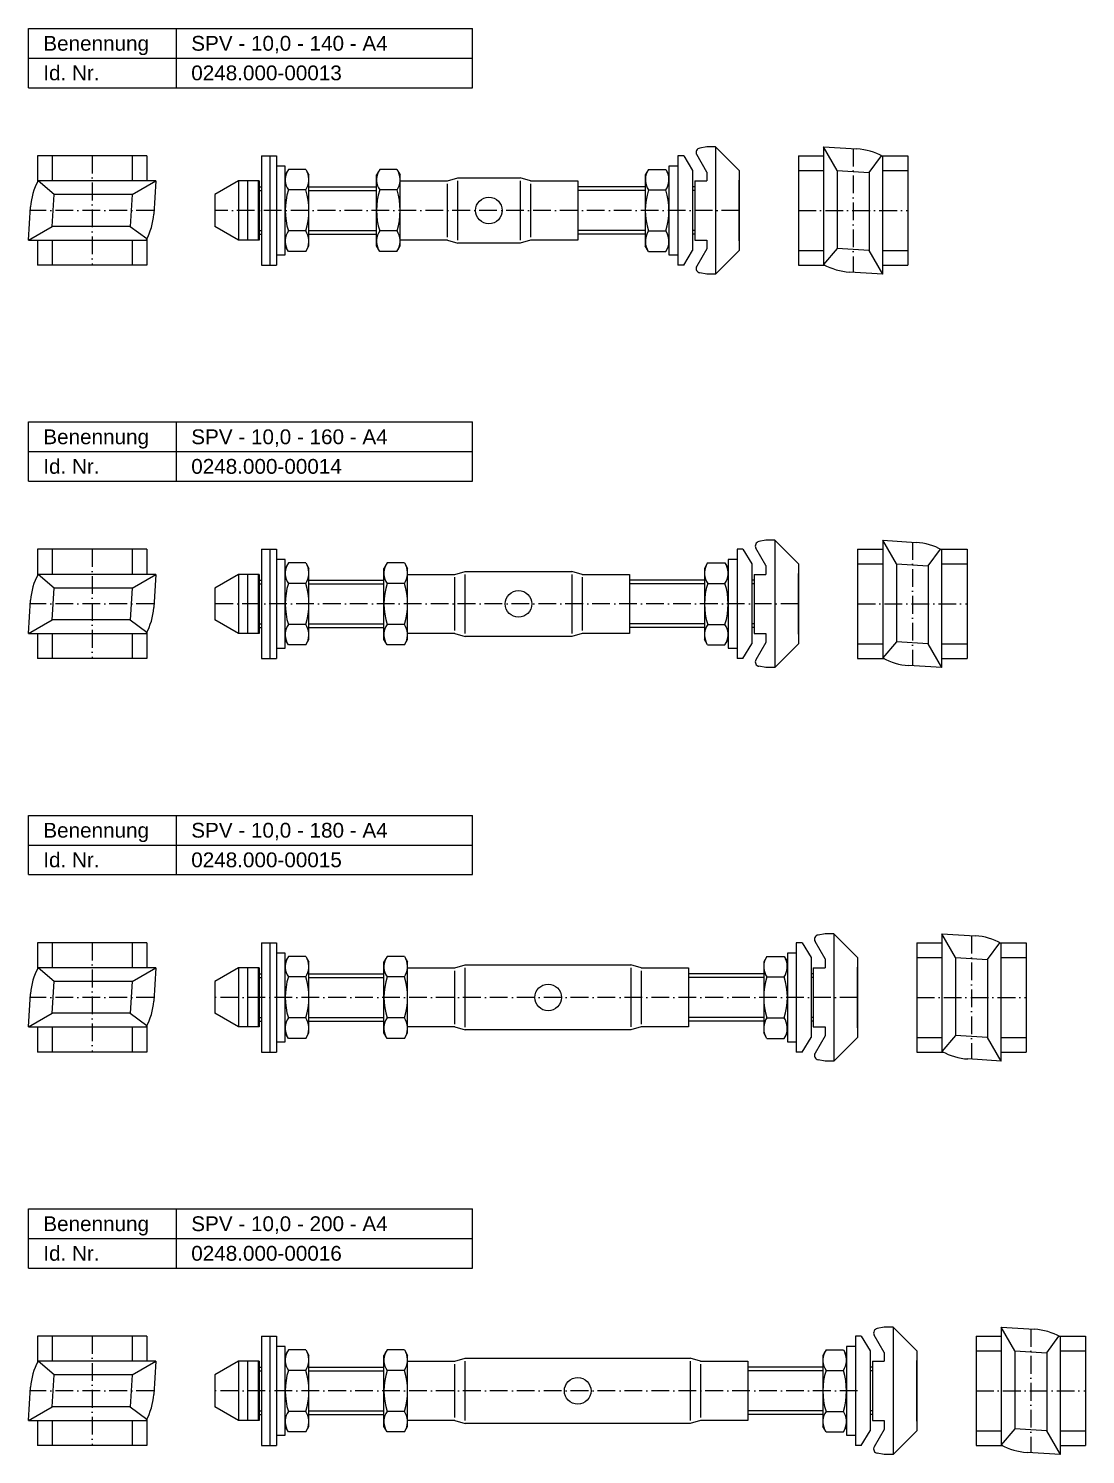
# Model space of a CAD drawing. Header units: millimetres. Extents: x 77 to 1200, y 2236 to 2936.
# Drawn here: x 843.2 to 1200.4, y 2454.2 to 2936.2 of the extents above; entities that cross this region are included whole.
import ezdxf

# ---------------------------------------------------------------- set-up
doc = ezdxf.new("R2010")
doc.units = ezdxf.units.MM
doc.header["$LTSCALE"] = 0.5
doc.linetypes.add('achse', pattern=[18, 12, -3, 0, -3])
doc.linetypes.add('VERDECKT', pattern=[0.375, 0.25, -0.125])
doc.layers.add('HALFEN', color=2, linetype='CONTINUOUS')
doc.styles.add('ARIAL50', font='ARIAL.TTF', dxfattribs={"height": 5})

msp = doc.modelspace()

# ---------------------------------------------------------------- linework, layer by layer
at = {"layer": 'HALFEN'}
for p, q in [((843.17, 2936.25), (993.17, 2936.25)), ((843.17, 2916.25), (843.17, 2936.25)), ((893.17, 2916.25), (893.17, 2936.25)), ((993.17, 2916.25), (993.17, 2936.25)), ((843.17, 2926.25), (993.17, 2926.25)), ((843.17, 2916.25), (993.17, 2916.25)), ((883.17, 2893.25), (846.17, 2893.25)), ((846.17, 2893.25), (846.17, 2884.28)), ((851.17, 2893.25), (851.17, 2884.75)), ((878.17, 2893.25), (878.17, 2884.75)), ((883.17, 2893.25), (883.17, 2884.75)), ((921.93, 2893.25), (926.93, 2893.25)), ((921.93, 2893.25), (921.93, 2856.25)), ((924.78, 2893.25), (924.78, 2856.25)), ((926.93, 2893.25), (926.93, 2856.25)), ((1062.62, 2893.25), (1062.62, 2856.25)), ((1064.62, 2893.25), (1062.62, 2893.25)), ((1064.62, 2893.25), (1067.62, 2888.25)), ((1072.38, 2887.75), (1068.99, 2893.61)), ((1072.38, 2896.25), (1070.03, 2895.84)), ((1075.38, 2896.25), (1072.38, 2896.25)), ((1075.38, 2896.25), (1083.38, 2888.25)), ((1075.38, 2896.25), (1075.38, 2853.25)), ((1103.38, 2893.25), (1103.38, 2856.25)), ((1103.38, 2893.25), (1111.88, 2893.25)), ((1111.88, 2896.25), (1111.88, 2856.5)), ((1111.88, 2896.25), (1123.13, 2895.56)), ((1116.49, 2888.25), (1111.88, 2896.25)), ((1127.26, 2887.59), (1131.41, 2893.25)), ((1131.41, 2893.25), (1140.38, 2893.25)), ((1131.88, 2853.25), (1131.88, 2893)), ((1140.38, 2893.25), (1140.38, 2856.25)), ((929.93, 2889.75), (926.93, 2889.75)), ((929.93, 2859.75), (929.93, 2889.75)), ((931, 2888.61), (929.93, 2886.75)), ((936.85, 2888.61), (931, 2888.61)), ((936.85, 2888.61), (937.93, 2886.75)), ((961.85, 2888.61), (960.77, 2886.75)), ((967.7, 2888.61), (961.85, 2888.61)), ((967.7, 2888.61), (968.77, 2886.75)), ((1052.69, 2888.61), (1051.62, 2886.75)), ((1052.69, 2888.61), (1058.55, 2888.61)), ((1058.55, 2888.61), (1059.62, 2886.75)), ((1059.62, 2889.75), (1059.62, 2859.75)), ((1062.62, 2889.75), (1059.62, 2889.75)), ((1067.62, 2888.25), (1067.62, 2861.25)), ((1072.38, 2887.75), (1072.38, 2884.75)), ((1083.38, 2888.25), (1083.38, 2861.25)), ((1103.38, 2888.25), (1111.88, 2888.25)), ((1116.49, 2888.25), (1127.26, 2887.59)), ((1116.49, 2888.25), (1116.49, 2861.91)), ((1127.26, 2887.59), (1127.26, 2861.25)), ((1131.88, 2888.25), (1140.38, 2888.25)), ((886.17, 2884.75), (846.43, 2884.75)), ((851.83, 2880.13), (846.43, 2884.75)), ((878.17, 2880.13), (886.17, 2884.75)), ((886.17, 2884.75), (885.48, 2873.5)), ((914.17, 2884.75), (906.17, 2880.13)), ((921.17, 2884.75), (914.17, 2884.75)), ((914.17, 2884.75), (914.17, 2864.75)), ((920.76, 2884.75), (920.76, 2864.75)), ((921.17, 2884.75), (921.17, 2864.75)), ((921.17, 2882.75), (921.93, 2882.75)), ((929.93, 2862.75), (929.93, 2886.75)), ((937.93, 2862.75), (937.93, 2886.75)), ((937.93, 2882.75), (960.77, 2882.75)), ((960.77, 2862.75), (960.77, 2886.75)), ((968.77, 2862.75), (968.77, 2886.75)), ((968.77, 2884.75), (984.77, 2884.75)), ((984.77, 2884.75), (988.27, 2885.75)), ((988.27, 2885.75), (1009.27, 2885.75)), ((1012.77, 2884.75), (1009.27, 2885.75)), ((1012.77, 2884.75), (1028.77, 2884.75)), ((1028.77, 2884.75), (1028.77, 2864.75)), ((1051.62, 2882.75), (1028.83, 2882.75)), ((1051.62, 2886.75), (1051.62, 2862.75)), ((1068.38, 2882.75), (1067.62, 2882.75)), ((1068.38, 2884.75), (1072.38, 2884.75)), ((1068.38, 2884.75), (1068.38, 2864.75)), ((1083.38, 2864.5), (1083.38, 2885)), ((851.17, 2869.37), (851.83, 2880.13)), ((878.17, 2880.13), (851.83, 2880.13)), ((878.17, 2880.13), (877.51, 2869.37)), ((906.17, 2880.13), (906.17, 2869.37)), ((936.85, 2881.68), (931, 2881.68)), ((967.7, 2881.68), (961.85, 2881.68)), ((1052.69, 2881.68), (1058.55, 2881.68)), ((843.17, 2864.75), (843.86, 2876)), ((843.17, 2864.75), (851.17, 2869.37)), ((877.51, 2869.37), (851.17, 2869.37)), ((877.51, 2869.37), (883.17, 2865.22)), ((914.17, 2864.75), (906.17, 2869.37)), ((843.17, 2864.75), (882.92, 2864.75)), ((846.17, 2864.75), (846.17, 2856.25)), ((851.17, 2864.75), (851.17, 2856.25)), ((878.17, 2864.75), (878.17, 2856.25)), ((883.17, 2865.22), (883.17, 2856.25)), ((921.17, 2864.75), (914.17, 2864.75)), ((921.17, 2866.75), (921.93, 2866.75)), ((936.85, 2867.82), (931, 2867.82)), ((937.93, 2866.75), (960.77, 2866.75)), ((967.7, 2867.82), (961.85, 2867.82)), ((984.77, 2864.75), (968.77, 2864.75)), ((984.77, 2864.75), (988.27, 2863.75)), ((1009.27, 2863.75), (988.27, 2863.75)), ((1012.77, 2864.75), (1009.27, 2863.75)), ((1028.77, 2864.75), (1012.77, 2864.75)), ((1051.62, 2866.75), (1028.83, 2866.75)), ((1052.69, 2867.82), (1058.55, 2867.82)), ((1068.38, 2866.75), (1067.62, 2866.75)), ((1068.38, 2864.75), (1072.38, 2864.75)), ((1072.38, 2864.75), (1072.38, 2861.75)), ((926.93, 2859.75), (929.93, 2859.75)), ((931, 2860.89), (929.93, 2862.75)), ((936.85, 2860.89), (931, 2860.89)), ((936.85, 2860.89), (937.93, 2862.75)), ((961.85, 2860.89), (960.77, 2862.75)), ((967.7, 2860.89), (961.85, 2860.89)), ((967.7, 2860.89), (968.77, 2862.75)), ((1052.69, 2860.89), (1051.62, 2862.75)), ((1052.69, 2860.89), (1058.55, 2860.89)), ((1058.55, 2860.89), (1059.62, 2862.75)), ((1059.62, 2859.75), (1062.62, 2859.75)), ((1064.62, 2856.25), (1067.62, 2861.25)), ((1072.38, 2861.75), (1068.99, 2855.89)), ((1075.38, 2853.25), (1083.38, 2861.25)), ((1103.38, 2861.25), (1111.88, 2861.25)), ((1116.49, 2861.91), (1111.88, 2856.5)), ((1127.26, 2861.25), (1116.49, 2861.91)), ((1131.88, 2853.25), (1127.26, 2861.25)), ((1131.88, 2861.25), (1140.38, 2861.25)), ((883.17, 2856.25), (846.17, 2856.25)), ((921.93, 2856.25), (926.93, 2856.25)), ((1064.62, 2856.25), (1062.62, 2856.25)), ((1072.38, 2853.25), (1070.03, 2853.66)), ((1103.38, 2856.25), (1112.34, 2856.25)), ((1131.88, 2853.25), (1120.62, 2853.94)), ((1131.88, 2856.25), (1140.38, 2856.25)), ((1075.38, 2853.25), (1072.38, 2853.25)), ((843.17, 2803.25), (993.17, 2803.25)), ((843.17, 2783.25), (843.17, 2803.25)), ((893.17, 2783.25), (893.17, 2803.25)), ((993.17, 2783.25), (993.17, 2803.25)), ((843.17, 2793.25), (993.17, 2793.25)), ((843.17, 2783.25), (993.17, 2783.25)), ((1092.38, 2763.25), (1090.03, 2762.84)), ((1095.38, 2763.25), (1092.38, 2763.25)), ((1095.38, 2763.25), (1095.38, 2720.25)), ((1095.38, 2763.25), (1103.38, 2755.25)), ((1131.88, 2763.25), (1131.88, 2723.5)), ((1131.88, 2763.25), (1143.13, 2762.56)), ((1136.49, 2755.25), (1131.88, 2763.25)), ((883.17, 2760.25), (846.17, 2760.25)), ((846.17, 2760.25), (846.17, 2751.28)), ((851.17, 2760.25), (851.17, 2751.75)), ((878.17, 2760.25), (878.17, 2751.75)), ((883.17, 2760.25), (883.17, 2751.75)), ((921.93, 2760.25), (921.93, 2723.25)), ((921.93, 2760.25), (926.93, 2760.25)), ((924.78, 2760.25), (924.78, 2723.25)), ((926.93, 2760.25), (926.93, 2723.25)), ((1082.62, 2760.25), (1082.62, 2723.25)), ((1084.62, 2760.25), (1082.62, 2760.25)), ((1084.62, 2760.25), (1087.62, 2755.25)), ((1092.38, 2754.75), (1088.99, 2760.61)), ((1123.38, 2760.25), (1123.38, 2723.25)), ((1123.38, 2760.25), (1131.88, 2760.25)), ((1147.26, 2754.59), (1151.41, 2760.25)), ((1151.41, 2760.25), (1160.38, 2760.25)), ((1151.88, 2720.25), (1151.88, 2760)), ((1160.38, 2760.25), (1160.38, 2723.25)), ((929.93, 2756.75), (926.93, 2756.75)), ((929.93, 2726.75), (929.93, 2756.75)), ((931, 2755.61), (929.93, 2753.75)), ((929.93, 2729.75), (929.93, 2753.75)), ((936.85, 2755.61), (931, 2755.61)), ((936.85, 2755.61), (937.93, 2753.75)), ((937.93, 2729.75), (937.93, 2753.75)), ((964.35, 2755.61), (963.27, 2753.75)), ((963.27, 2729.75), (963.27, 2753.75)), ((970.2, 2755.61), (964.35, 2755.61)), ((970.2, 2755.61), (971.27, 2753.75)), ((971.27, 2729.75), (971.27, 2753.75)), ((987.27, 2751.75), (990.77, 2752.75)), ((990.77, 2752.75), (1026.77, 2752.75)), ((1030.27, 2751.75), (1026.77, 2752.75)), ((1072.69, 2755.61), (1071.62, 2753.75)), ((1071.62, 2753.75), (1071.62, 2729.75)), ((1072.69, 2755.61), (1078.55, 2755.61)), ((1078.55, 2755.61), (1079.62, 2753.75)), ((1079.62, 2756.75), (1079.62, 2726.75)), ((1082.62, 2756.75), (1079.62, 2756.75)), ((1079.62, 2753.75), (1079.62, 2729.75)), ((1087.62, 2755.25), (1087.62, 2728.25)), ((1092.38, 2754.75), (1092.38, 2751.75)), ((1103.38, 2755.25), (1103.38, 2728.25)), ((1123.38, 2755.25), (1131.88, 2755.25)), ((1136.49, 2755.25), (1136.49, 2728.91)), ((1136.49, 2755.25), (1147.26, 2754.59)), ((1147.26, 2754.59), (1147.26, 2728.25)), ((1151.88, 2755.25), (1160.38, 2755.25)), ((886.17, 2751.75), (846.43, 2751.75)), ((851.83, 2747.13), (846.43, 2751.75)), ((878.17, 2747.13), (886.17, 2751.75)), ((886.17, 2751.75), (885.48, 2740.5)), ((914.17, 2751.75), (906.17, 2747.13)), ((914.17, 2751.75), (914.17, 2731.75)), ((921.17, 2751.75), (914.17, 2751.75)), ((920.76, 2751.75), (920.76, 2731.75)), ((921.17, 2751.75), (921.17, 2731.75)), ((921.17, 2749.75), (921.93, 2749.75)), ((936.85, 2748.68), (931, 2748.68)), ((937.93, 2749.75), (963.27, 2749.75)), ((970.2, 2748.68), (964.35, 2748.68)), ((971.27, 2731.75), (971.27, 2751.75)), ((971.27, 2751.75), (987.27, 2751.75)), ((1030.27, 2751.75), (1046.27, 2751.75)), ((1046.27, 2751.75), (1046.27, 2731.75)), ((1071.62, 2749.75), (1046.27, 2749.75)), ((1072.69, 2748.68), (1078.55, 2748.68)), ((1088.38, 2749.75), (1087.62, 2749.75)), ((1088.38, 2751.75), (1088.38, 2731.75)), ((1088.38, 2751.75), (1092.38, 2751.75)), ((1103.38, 2731.5), (1103.38, 2752)), ((843.17, 2731.75), (843.86, 2743)), ((851.17, 2736.37), (851.83, 2747.13)), ((878.17, 2747.13), (851.83, 2747.13)), ((878.17, 2747.13), (877.51, 2736.37)), ((906.17, 2747.13), (906.17, 2736.37)), ((843.17, 2731.75), (851.17, 2736.37)), ((877.51, 2736.37), (851.17, 2736.37)), ((877.51, 2736.37), (883.17, 2732.22)), ((914.17, 2731.75), (906.17, 2736.37)), ((921.17, 2733.75), (921.93, 2733.75)), ((936.85, 2734.82), (931, 2734.82)), ((937.93, 2733.75), (963.27, 2733.75)), ((970.2, 2734.82), (964.35, 2734.82)), ((1071.62, 2733.75), (1046.27, 2733.75)), ((1072.69, 2734.82), (1078.55, 2734.82)), ((1088.38, 2733.75), (1087.62, 2733.75)), ((843.17, 2731.75), (882.92, 2731.75)), ((846.17, 2731.75), (846.17, 2723.25)), ((851.17, 2731.75), (851.17, 2723.25)), ((878.17, 2731.75), (878.17, 2723.25)), ((883.17, 2732.22), (883.17, 2723.25)), ((921.17, 2731.75), (914.17, 2731.75)), ((931, 2727.89), (929.93, 2729.75)), ((936.85, 2727.89), (937.93, 2729.75)), ((964.35, 2727.89), (963.27, 2729.75)), ((970.2, 2727.89), (971.27, 2729.75)), ((987.27, 2731.75), (971.27, 2731.75)), ((987.27, 2731.75), (990.77, 2730.75)), ((1026.77, 2730.75), (990.77, 2730.75)), ((1030.27, 2731.75), (1026.77, 2730.75)), ((1046.27, 2731.75), (1030.27, 2731.75)), ((1072.69, 2727.89), (1071.62, 2729.75)), ((1078.55, 2727.89), (1079.62, 2729.75)), ((1084.62, 2723.25), (1087.62, 2728.25)), ((1088.38, 2731.75), (1092.38, 2731.75)), ((1092.38, 2728.75), (1088.99, 2722.89)), ((1092.38, 2731.75), (1092.38, 2728.75)), ((1095.38, 2720.25), (1103.38, 2728.25)), ((1123.38, 2728.25), (1131.88, 2728.25)), ((1136.49, 2728.91), (1131.88, 2723.5)), ((1147.26, 2728.25), (1136.49, 2728.91)), ((1151.88, 2720.25), (1147.26, 2728.25)), ((1151.88, 2728.25), (1160.38, 2728.25)), ((926.93, 2726.75), (929.93, 2726.75)), ((936.85, 2727.89), (931, 2727.89)), ((970.2, 2727.89), (964.35, 2727.89)), ((1072.69, 2727.89), (1078.55, 2727.89)), ((1079.62, 2726.75), (1082.62, 2726.75)), ((883.17, 2723.25), (846.17, 2723.25)), ((921.93, 2723.25), (926.93, 2723.25)), ((1084.62, 2723.25), (1082.62, 2723.25)), ((1092.38, 2720.25), (1090.03, 2720.66)), ((1095.38, 2720.25), (1092.38, 2720.25)), ((1123.38, 2723.25), (1132.34, 2723.25)), ((1151.88, 2720.25), (1140.62, 2720.94)), ((1151.88, 2723.25), (1160.38, 2723.25)), ((843.17, 2670.25), (993.17, 2670.25)), ((843.17, 2650.25), (843.17, 2670.25)), ((893.17, 2650.25), (893.17, 2670.25)), ((993.17, 2650.25), (993.17, 2670.25)), ((843.17, 2660.25), (993.17, 2660.25)), ((843.17, 2650.25), (993.17, 2650.25)), ((883.17, 2627.25), (846.17, 2627.25)), ((846.17, 2627.25), (846.17, 2618.28)), ((851.17, 2627.25), (851.17, 2618.75)), ((878.17, 2627.25), (878.17, 2618.75)), ((883.17, 2627.25), (883.17, 2618.75)), ((921.93, 2627.25), (921.93, 2590.25)), ((921.93, 2627.25), (926.93, 2627.25)), ((924.78, 2627.25), (924.78, 2590.25)), ((926.93, 2627.25), (926.93, 2590.25)), ((1102.62, 2627.25), (1102.62, 2590.25)), ((1104.62, 2627.25), (1102.62, 2627.25)), ((1104.62, 2627.25), (1107.62, 2622.25)), ((1112.38, 2621.75), (1108.99, 2627.61)), ((1112.38, 2630.25), (1110.03, 2629.84)), ((1115.38, 2630.25), (1112.38, 2630.25)), ((1115.38, 2630.25), (1115.38, 2587.25)), ((1115.38, 2630.25), (1123.38, 2622.25)), ((1143.38, 2627.25), (1143.38, 2590.25)), ((1143.38, 2627.25), (1151.88, 2627.25)), ((1151.88, 2630.25), (1163.13, 2629.56)), ((1151.88, 2630.25), (1151.88, 2590.5)), ((1156.49, 2622.25), (1151.88, 2630.25)), ((1167.26, 2621.59), (1171.41, 2627.25)), ((1171.41, 2627.25), (1180.38, 2627.25)), ((1171.88, 2587.25), (1171.88, 2627)), ((1180.38, 2627.25), (1180.38, 2590.25)), ((929.93, 2623.75), (926.93, 2623.75)), ((929.93, 2593.75), (929.93, 2623.75)), ((931, 2622.61), (929.93, 2620.75)), ((936.85, 2622.61), (931, 2622.61)), ((936.85, 2622.61), (937.93, 2620.75)), ((964.35, 2622.61), (963.27, 2620.75)), ((970.2, 2622.61), (964.35, 2622.61)), ((970.2, 2622.61), (971.27, 2620.75)), ((1092.69, 2622.61), (1091.62, 2620.75)), ((1092.69, 2622.61), (1098.55, 2622.61)), ((1098.55, 2622.61), (1099.62, 2620.75)), ((1099.62, 2623.75), (1099.62, 2593.75)), ((1102.62, 2623.75), (1099.62, 2623.75)), ((1107.62, 2622.25), (1107.62, 2595.25)), ((1123.38, 2622.25), (1123.38, 2595.25)), ((1143.38, 2622.25), (1151.88, 2622.25)), ((1156.49, 2622.25), (1167.26, 2621.59)), ((1156.49, 2622.25), (1156.49, 2595.91)), ((1171.88, 2622.25), (1180.38, 2622.25)), ((851.83, 2614.13), (846.43, 2618.75)), ((886.17, 2618.75), (846.43, 2618.75)), ((878.17, 2614.13), (886.17, 2618.75)), ((886.17, 2618.75), (885.48, 2607.5)), ((914.17, 2618.75), (906.17, 2614.13)), ((914.17, 2618.75), (914.17, 2598.75)), ((921.17, 2618.75), (914.17, 2618.75)), ((920.76, 2618.75), (920.76, 2598.75)), ((921.17, 2618.75), (921.17, 2598.75)), ((929.93, 2596.75), (929.93, 2620.75)), ((937.93, 2596.75), (937.93, 2620.75)), ((963.27, 2596.75), (963.27, 2620.75)), ((971.27, 2596.75), (971.27, 2620.75)), ((971.27, 2598.75), (971.27, 2618.75)), ((971.27, 2618.75), (987.27, 2618.75)), ((987.27, 2618.75), (990.77, 2619.75)), ((990.77, 2619.75), (1046.77, 2619.75)), ((1050.27, 2618.75), (1046.77, 2619.75)), ((1050.27, 2618.75), (1066.27, 2618.75)), ((1066.27, 2618.75), (1066.27, 2598.75)), ((1091.62, 2620.75), (1091.62, 2596.75)), ((1099.62, 2620.75), (1099.62, 2596.75)), ((1108.38, 2618.75), (1108.38, 2598.75)), ((1108.38, 2618.75), (1112.38, 2618.75)), ((1112.38, 2621.75), (1112.38, 2618.75)), ((1123.38, 2598.5), (1123.38, 2619)), ((1167.26, 2621.59), (1167.26, 2595.25)), ((851.17, 2603.37), (851.83, 2614.13)), ((878.17, 2614.13), (851.83, 2614.13)), ((878.17, 2614.13), (877.51, 2603.37)), ((906.17, 2614.13), (906.17, 2603.37)), ((921.17, 2616.75), (921.93, 2616.75)), ((936.85, 2615.68), (931, 2615.68)), ((937.93, 2616.75), (963.27, 2616.75)), ((970.2, 2615.68), (964.35, 2615.68)), ((1091.62, 2616.75), (1066.27, 2616.75)), ((1092.69, 2615.68), (1098.55, 2615.68)), ((1108.38, 2616.75), (1107.62, 2616.75)), ((843.17, 2598.75), (843.86, 2610)), ((843.17, 2598.75), (851.17, 2603.37)), ((877.51, 2603.37), (851.17, 2603.37)), ((877.51, 2603.37), (883.17, 2599.22)), ((914.17, 2598.75), (906.17, 2603.37)), ((843.17, 2598.75), (882.92, 2598.75)), ((846.17, 2598.75), (846.17, 2590.25)), ((851.17, 2598.75), (851.17, 2590.25)), ((878.17, 2598.75), (878.17, 2590.25)), ((883.17, 2599.22), (883.17, 2590.25)), ((921.17, 2598.75), (914.17, 2598.75)), ((921.17, 2600.75), (921.93, 2600.75)), ((936.85, 2601.82), (931, 2601.82)), ((937.93, 2600.75), (963.27, 2600.75)), ((970.2, 2601.82), (964.35, 2601.82)), ((987.27, 2598.75), (971.27, 2598.75)), ((987.27, 2598.75), (990.77, 2597.75)), ((1050.27, 2598.75), (1046.77, 2597.75)), ((1066.27, 2598.75), (1050.27, 2598.75)), ((1091.62, 2600.75), (1066.27, 2600.75)), ((1092.69, 2601.82), (1098.55, 2601.82)), ((1108.38, 2600.75), (1107.62, 2600.75)), ((1108.38, 2598.75), (1112.38, 2598.75)), ((1112.38, 2598.75), (1112.38, 2595.75)), ((926.93, 2593.75), (929.93, 2593.75)), ((931, 2594.89), (929.93, 2596.75)), ((936.85, 2594.89), (931, 2594.89)), ((936.85, 2594.89), (937.93, 2596.75)), ((964.35, 2594.89), (963.27, 2596.75)), ((970.2, 2594.89), (964.35, 2594.89)), ((970.2, 2594.89), (971.27, 2596.75)), ((1046.77, 2597.75), (990.77, 2597.75)), ((1092.69, 2594.89), (1091.62, 2596.75)), ((1092.69, 2594.89), (1098.55, 2594.89)), ((1098.55, 2594.89), (1099.62, 2596.75)), ((1099.62, 2593.75), (1102.62, 2593.75)), ((1104.62, 2590.25), (1107.62, 2595.25)), ((1112.38, 2595.75), (1108.99, 2589.89)), ((1115.38, 2587.25), (1123.38, 2595.25)), ((1143.38, 2595.25), (1151.88, 2595.25)), ((1156.49, 2595.91), (1151.88, 2590.5)), ((1167.26, 2595.25), (1156.49, 2595.91)), ((1171.88, 2587.25), (1167.26, 2595.25)), ((1171.88, 2595.25), (1180.38, 2595.25)), ((883.17, 2590.25), (846.17, 2590.25)), ((921.93, 2590.25), (926.93, 2590.25)), ((1104.62, 2590.25), (1102.62, 2590.25)), ((1143.38, 2590.25), (1152.34, 2590.25)), ((1171.88, 2590.25), (1180.38, 2590.25)), ((1112.38, 2587.25), (1110.03, 2587.66)), ((1115.38, 2587.25), (1112.38, 2587.25)), ((1171.88, 2587.25), (1160.62, 2587.94)), ((843.17, 2517.25), (843.17, 2537.25)), ((843.17, 2537.25), (993.17, 2537.25)), ((893.17, 2517.25), (893.17, 2537.25)), ((993.17, 2517.25), (993.17, 2537.25)), ((843.17, 2527.25), (993.17, 2527.25)), ((843.17, 2517.25), (993.17, 2517.25)), ((1132.38, 2497.25), (1130.03, 2496.84)), ((1135.38, 2497.25), (1132.38, 2497.25)), ((1135.38, 2497.25), (1135.38, 2454.25)), ((1135.38, 2497.25), (1143.38, 2489.25)), ((1171.88, 2497.25), (1171.88, 2457.5)), ((1176.49, 2489.25), (1171.88, 2497.25)), ((1171.88, 2497.25), (1183.13, 2496.56)), ((883.17, 2494.25), (846.17, 2494.25)), ((846.17, 2494.25), (846.17, 2485.28)), ((851.17, 2494.25), (851.17, 2485.75)), ((878.17, 2494.25), (878.17, 2485.75)), ((883.17, 2494.25), (883.17, 2485.75)), ((921.93, 2494.25), (921.93, 2457.25)), ((921.93, 2494.25), (926.93, 2494.25)), ((924.78, 2494.25), (924.78, 2457.25)), ((926.93, 2494.25), (926.93, 2457.25)), ((1122.62, 2494.25), (1122.62, 2457.25)), ((1124.62, 2494.25), (1122.62, 2494.25)), ((1124.62, 2494.25), (1127.62, 2489.25)), ((1132.38, 2488.75), (1128.99, 2494.61)), ((1163.38, 2494.25), (1163.38, 2457.25)), ((1163.38, 2494.25), (1171.88, 2494.25)), ((1187.26, 2488.59), (1191.41, 2494.25)), ((1191.41, 2494.25), (1200.38, 2494.25)), ((1191.88, 2454.25), (1191.88, 2494)), ((1200.38, 2494.25), (1200.38, 2457.25)), ((929.93, 2490.75), (926.93, 2490.75)), ((929.93, 2460.75), (929.93, 2490.75)), ((931, 2489.61), (929.93, 2487.75)), ((929.93, 2463.75), (929.93, 2487.75)), ((936.85, 2489.61), (931, 2489.61)), ((936.85, 2489.61), (937.93, 2487.75)), ((937.93, 2463.75), (937.93, 2487.75)), ((964.35, 2489.61), (963.27, 2487.75)), ((963.27, 2463.75), (963.27, 2487.75)), ((970.2, 2489.61), (964.35, 2489.61)), ((970.2, 2489.61), (971.27, 2487.75)), ((971.27, 2463.75), (971.27, 2487.75)), ((1112.69, 2489.61), (1111.62, 2487.75)), ((1111.62, 2487.75), (1111.62, 2463.75)), ((1112.69, 2489.61), (1118.55, 2489.61)), ((1118.55, 2489.61), (1119.62, 2487.75)), ((1119.62, 2490.75), (1119.62, 2460.75)), ((1122.62, 2490.75), (1119.62, 2490.75)), ((1119.62, 2487.75), (1119.62, 2463.75)), ((1127.62, 2489.25), (1127.62, 2462.25)), ((1132.38, 2488.75), (1132.38, 2485.75)), ((1143.38, 2489.25), (1143.38, 2462.25)), ((1163.38, 2489.25), (1171.88, 2489.25)), ((1176.49, 2489.25), (1176.49, 2462.91)), ((1176.49, 2489.25), (1187.26, 2488.59)), ((1187.26, 2488.59), (1187.26, 2462.25)), ((1191.88, 2489.25), (1200.38, 2489.25)), ((886.17, 2485.75), (846.43, 2485.75)), ((851.83, 2481.13), (846.43, 2485.75)), ((878.17, 2481.13), (886.17, 2485.75)), ((886.17, 2485.75), (885.48, 2474.5)), ((914.17, 2485.75), (906.17, 2481.13)), ((921.17, 2485.75), (914.17, 2485.75)), ((914.17, 2485.75), (914.17, 2465.75)), ((920.76, 2485.75), (920.76, 2465.75)), ((921.17, 2485.75), (921.17, 2465.75)), ((921.17, 2483.75), (921.93, 2483.75)), ((936.85, 2482.68), (931, 2482.68)), ((937.93, 2483.75), (963.27, 2483.75)), ((970.2, 2482.68), (964.35, 2482.68)), ((971.27, 2465.75), (971.27, 2485.75)), ((971.27, 2485.75), (987.27, 2485.75)), ((987.27, 2485.75), (990.77, 2486.75)), ((990.77, 2486.75), (1066.77, 2486.75)), ((1070.27, 2485.75), (1066.77, 2486.75)), ((1070.27, 2485.75), (1086.27, 2485.75)), ((1086.27, 2485.75), (1086.27, 2465.75)), ((1111.62, 2483.75), (1086.27, 2483.75)), ((1112.69, 2482.68), (1118.55, 2482.68)), ((1128.38, 2483.75), (1127.62, 2483.75)), ((1128.38, 2485.75), (1132.38, 2485.75)), ((1128.38, 2485.75), (1128.38, 2465.75)), ((1143.38, 2465.5), (1143.38, 2486)), ((851.17, 2470.37), (851.83, 2481.13)), ((878.17, 2481.13), (851.83, 2481.13)), ((878.17, 2481.13), (877.51, 2470.37)), ((906.17, 2481.13), (906.17, 2470.37)), ((843.17, 2465.75), (843.86, 2477)), ((843.17, 2465.75), (851.17, 2470.37)), ((877.51, 2470.37), (851.17, 2470.37)), ((877.51, 2470.37), (883.17, 2466.22)), ((914.17, 2465.75), (906.17, 2470.37)), ((936.85, 2468.82), (931, 2468.82)), ((970.2, 2468.82), (964.35, 2468.82)), ((1112.69, 2468.82), (1118.55, 2468.82)), ((843.17, 2465.75), (882.92, 2465.75)), ((846.17, 2465.75), (846.17, 2457.25)), ((851.17, 2465.75), (851.17, 2457.25)), ((878.17, 2465.75), (878.17, 2457.25)), ((883.17, 2466.22), (883.17, 2457.25)), ((921.17, 2465.75), (914.17, 2465.75)), ((921.17, 2467.75), (921.93, 2467.75)), ((931, 2461.89), (929.93, 2463.75)), ((936.85, 2461.89), (937.93, 2463.75)), ((937.93, 2467.75), (963.27, 2467.75)), ((964.35, 2461.89), (963.27, 2463.75)), ((970.2, 2461.89), (971.27, 2463.75)), ((987.27, 2465.75), (971.27, 2465.75)), ((987.27, 2465.75), (990.77, 2464.75)), ((1066.77, 2464.75), (990.77, 2464.75)), ((1070.27, 2465.75), (1066.77, 2464.75)), ((1086.27, 2465.75), (1070.27, 2465.75)), ((1111.62, 2467.75), (1086.27, 2467.75)), ((1112.69, 2461.89), (1111.62, 2463.75)), ((1118.55, 2461.89), (1119.62, 2463.75)), ((1128.38, 2467.75), (1127.62, 2467.75)), ((1128.38, 2465.75), (1132.38, 2465.75)), ((1132.38, 2465.75), (1132.38, 2462.75)), ((926.93, 2460.75), (929.93, 2460.75)), ((936.85, 2461.89), (931, 2461.89)), ((970.2, 2461.89), (964.35, 2461.89)), ((1112.69, 2461.89), (1118.55, 2461.89)), ((1119.62, 2460.75), (1122.62, 2460.75)), ((1124.62, 2457.25), (1127.62, 2462.25)), ((1132.38, 2462.75), (1128.99, 2456.89)), ((1135.38, 2454.25), (1143.38, 2462.25)), ((1163.38, 2462.25), (1171.88, 2462.25)), ((1176.49, 2462.91), (1171.88, 2457.5)), ((1187.26, 2462.25), (1176.49, 2462.91)), ((1191.88, 2454.25), (1187.26, 2462.25)), ((1191.88, 2462.25), (1200.38, 2462.25)), ((883.17, 2457.25), (846.17, 2457.25)), ((921.93, 2457.25), (926.93, 2457.25)), ((1124.62, 2457.25), (1122.62, 2457.25)), ((1132.38, 2454.25), (1130.03, 2454.66)), ((1135.38, 2454.25), (1132.38, 2454.25)), ((1163.38, 2457.25), (1172.34, 2457.25)), ((1191.88, 2454.25), (1180.62, 2454.94)), ((1191.88, 2457.25), (1200.38, 2457.25))]:
    msp.add_line(p, q, dxfattribs=at)
at = {"layer": 'HALFEN', "color": 1, "linetype": 'achse'}
for p, q in [((864.67, 2893.25), (864.67, 2856.25)), ((1121.88, 2895.64), (1121.88, 2853.86)), ((885.56, 2874.75), (843.78, 2874.75)), ((1083.38, 2874.75), (906.17, 2874.75)), ((1103.38, 2874.75), (1140.38, 2874.75)), ((1141.88, 2762.64), (1141.88, 2720.86)), ((864.67, 2760.25), (864.67, 2723.25)), ((885.56, 2741.75), (843.78, 2741.75)), ((1103.38, 2741.75), (906.17, 2741.75)), ((1123.38, 2741.75), (1160.38, 2741.75)), ((864.67, 2627.25), (864.67, 2590.25)), ((1161.88, 2629.64), (1161.88, 2587.86)), ((885.56, 2608.75), (843.78, 2608.75)), ((1123.38, 2608.75), (906.17, 2608.75)), ((1143.38, 2608.75), (1180.38, 2608.75)), ((864.67, 2494.25), (864.67, 2457.25)), ((1181.88, 2496.64), (1181.88, 2454.86)), ((885.56, 2475.75), (843.78, 2475.75)), ((1123.38, 2475.75), (906.17, 2475.75)), ((1163.38, 2475.75), (1200.38, 2475.75))]:
    msp.add_line(p, q, dxfattribs=at)
at = {"layer": 'HALFEN', "color": 1, "linetype": 'VERDECKT'}
for p, q in [((917.17, 2884.75), (917.17, 2864.75)), ((917.17, 2751.75), (917.17, 2731.75)), ((917.17, 2618.75), (917.17, 2598.75)), ((917.17, 2485.75), (917.17, 2465.75))]:
    msp.add_line(p, q, dxfattribs=at)
at = {"layer": 'HALFEN', "color": 1}
for p, q in [((984.77, 2865.74), (984.77, 2883.75)), ((988.27, 2864.71), (988.27, 2884.75)), ((1009.27, 2884.75), (1009.27, 2864.75)), ((1012.77, 2883.75), (1012.77, 2865.75)), ((921.17, 2881.52), (921.93, 2881.52)), ((937.93, 2881.52), (960.77, 2881.52)), ((1051.62, 2881.52), (1028.77, 2881.52)), ((1068.38, 2881.52), (1067.62, 2881.52)), ((921.17, 2867.98), (921.93, 2867.98)), ((937.93, 2867.98), (960.77, 2867.98)), ((1051.62, 2867.98), (1028.77, 2867.98)), ((1068.38, 2867.98), (1067.62, 2867.98)), ((921.17, 2748.52), (921.93, 2748.52)), ((937.93, 2748.52), (963.27, 2748.52)), ((987.27, 2732.74), (987.27, 2750.75)), ((990.77, 2731.71), (990.77, 2751.75)), ((1026.77, 2751.75), (1026.77, 2731.75)), ((1030.27, 2750.75), (1030.27, 2732.75)), ((1071.62, 2748.52), (1046.27, 2748.52)), ((1088.38, 2748.52), (1087.62, 2748.52)), ((921.17, 2734.98), (921.93, 2734.98)), ((937.93, 2734.98), (963.27, 2734.98)), ((1071.62, 2734.98), (1046.27, 2734.98)), ((1088.38, 2734.98), (1087.62, 2734.98)), ((987.27, 2599.74), (987.27, 2617.75)), ((990.77, 2598.71), (990.77, 2618.75)), ((1046.77, 2618.75), (1046.77, 2598.75)), ((1050.27, 2617.75), (1050.27, 2599.75)), ((921.17, 2615.52), (921.93, 2615.52)), ((937.93, 2615.52), (963.27, 2615.52)), ((1091.62, 2615.52), (1066.27, 2615.52)), ((1108.38, 2615.52), (1107.62, 2615.52)), ((921.17, 2601.98), (921.93, 2601.98)), ((937.93, 2601.98), (963.27, 2601.98)), ((1091.62, 2601.98), (1066.27, 2601.98)), ((1108.38, 2601.98), (1107.62, 2601.98)), ((921.17, 2482.52), (921.93, 2482.52)), ((937.93, 2482.52), (963.27, 2482.52)), ((987.27, 2466.74), (987.27, 2484.75)), ((990.77, 2465.71), (990.77, 2485.75)), ((1066.77, 2485.75), (1066.77, 2465.75)), ((1070.27, 2484.75), (1070.27, 2466.75)), ((1111.62, 2482.52), (1086.27, 2482.52)), ((1128.38, 2482.52), (1127.62, 2482.52)), ((921.17, 2468.98), (921.93, 2468.98)), ((937.93, 2468.98), (963.27, 2468.98)), ((1111.62, 2468.98), (1086.27, 2468.98)), ((1128.38, 2468.98), (1127.62, 2468.98))]:
    msp.add_line(p, q, dxfattribs=at)
at = {"layer": 'HALFEN'}
for centre in [(998.77, 2874.75), (1008.77, 2741.75), (1018.77, 2608.75), (1028.77, 2475.75)]:
    msp.add_circle(centre, 4.5, dxfattribs=at)
for centre, radius, start, end in [((1070.29, 2894.36), 1.5, 100, 210), ((1121.88, 2875.1), 20.5, 60.8036, 86.5), ((936.05, 2885.14), 6.13, 154.4385, 214.4385), ((931.8, 2885.14), 6.13, 325.5615, 25.5615), ((966.9, 2885.14), 6.13, 154.4385, 214.4385), ((962.65, 2885.14), 6.13, 325.5615, 25.5615), ((1057.75, 2885.14), 6.13, 154.4385, 214.4385), ((1053.49, 2885.14), 6.13, 325.5615, 25.5615), ((864.32, 2874.75), 20.5, 150.8036, 176.5), ((952.82, 2874.75), 22.9, 162.383, 197.617), ((915.03, 2874.75), 22.9, 342.383, 17.617), ((983.67, 2874.75), 22.9, 162.383, 197.617), ((945.88, 2874.75), 22.9, 342.383, 17.617), ((1074.52, 2874.75), 22.9, 162.383, 197.617), ((1036.72, 2874.75), 22.9, 342.383, 17.617), ((865.02, 2874.75), 20.5, 330.8036, 356.5), ((936.05, 2864.35), 6.13, 145.5615, 205.5615), ((931.8, 2864.35), 6.13, 334.4385, 34.4385), ((966.9, 2864.35), 6.13, 145.5615, 205.5615), ((962.65, 2864.35), 6.13, 334.4385, 34.4385), ((1057.75, 2864.35), 6.13, 145.5615, 205.5615), ((1053.49, 2864.35), 6.13, 334.4385, 34.4385), ((1070.29, 2855.14), 1.5, 150, 260), ((1121.88, 2874.4), 20.5, 240.8036, 266.5), ((1090.29, 2761.36), 1.5, 100, 210), ((1141.88, 2742.1), 20.5, 60.8036, 86.5), ((936.05, 2752.14), 6.13, 154.4385, 214.4385), ((931.8, 2752.14), 6.13, 325.5615, 25.5615), ((969.4, 2752.14), 6.13, 154.4385, 214.4385), ((965.15, 2752.14), 6.13, 325.5615, 25.5615), ((1077.75, 2752.14), 6.13, 154.4385, 214.4385), ((1073.49, 2752.14), 6.13, 325.5615, 25.5615), ((864.32, 2741.75), 20.5, 150.8036, 176.5), ((952.82, 2741.75), 22.9, 162.383, 197.617), ((915.03, 2741.75), 22.9, 342.383, 17.617), ((986.17, 2741.75), 22.9, 162.383, 197.617), ((948.38, 2741.75), 22.9, 342.383, 17.617), ((1094.52, 2741.75), 22.9, 162.383, 197.617), ((1056.72, 2741.75), 22.9, 342.383, 17.617), ((865.02, 2741.75), 20.5, 330.8036, 356.5), ((936.05, 2731.35), 6.13, 145.5615, 205.5615), ((931.8, 2731.35), 6.13, 334.4385, 34.4385), ((969.4, 2731.35), 6.13, 145.5615, 205.5615), ((965.15, 2731.35), 6.13, 334.4385, 34.4385), ((1077.75, 2731.35), 6.13, 145.5615, 205.5615), ((1073.49, 2731.35), 6.13, 334.4385, 34.4385), ((1141.88, 2741.4), 20.5, 240.8036, 266.5), ((1090.29, 2722.14), 1.5, 150, 260), ((1110.29, 2628.36), 1.5, 100, 210), ((1161.88, 2609.1), 20.5, 60.8036, 86.5), ((864.32, 2608.75), 20.5, 150.8036, 176.5), ((936.05, 2619.14), 6.13, 154.4385, 214.4385), ((931.8, 2619.14), 6.13, 325.5615, 25.5615), ((969.4, 2619.14), 6.13, 154.4385, 214.4385), ((965.15, 2619.14), 6.13, 325.5615, 25.5615), ((1097.75, 2619.14), 6.13, 154.4385, 214.4385), ((1093.49, 2619.14), 6.13, 325.5615, 25.5615), ((952.82, 2608.75), 22.9, 162.383, 197.617), ((915.03, 2608.75), 22.9, 342.383, 17.617), ((986.17, 2608.75), 22.9, 162.383, 197.617), ((948.38, 2608.75), 22.9, 342.383, 17.617), ((1114.52, 2608.75), 22.9, 162.383, 197.617), ((1076.72, 2608.75), 22.9, 342.383, 17.617), ((865.02, 2608.75), 20.5, 330.8036, 356.5), ((936.05, 2598.35), 6.13, 145.5615, 205.5615), ((931.8, 2598.35), 6.13, 334.4385, 34.4385), ((969.4, 2598.35), 6.13, 145.5615, 205.5615), ((965.15, 2598.35), 6.13, 334.4385, 34.4385), ((1097.75, 2598.35), 6.13, 145.5615, 205.5615), ((1093.49, 2598.35), 6.13, 334.4385, 34.4385), ((1110.29, 2589.14), 1.5, 150, 260), ((1161.88, 2608.4), 20.5, 240.8036, 266.5), ((1130.29, 2495.36), 1.5, 100, 210), ((1181.88, 2476.1), 20.5, 60.8036, 86.5), ((936.05, 2486.14), 6.13, 154.4385, 214.4385), ((931.8, 2486.14), 6.13, 325.5615, 25.5615), ((969.4, 2486.14), 6.13, 154.4385, 214.4385), ((965.15, 2486.14), 6.13, 325.5615, 25.5615), ((1117.75, 2486.14), 6.13, 154.4385, 214.4385), ((1113.49, 2486.14), 6.13, 325.5615, 25.5615), ((864.32, 2475.75), 20.5, 150.8036, 176.5), ((952.82, 2475.75), 22.9, 162.383, 197.617), ((915.03, 2475.75), 22.9, 342.383, 17.617), ((986.17, 2475.75), 22.9, 162.383, 197.617), ((948.38, 2475.75), 22.9, 342.383, 17.617), ((1134.52, 2475.75), 22.9, 162.383, 197.617), ((1096.72, 2475.75), 22.9, 342.383, 17.617), ((865.02, 2475.75), 20.5, 330.8036, 356.5), ((936.05, 2465.35), 6.13, 145.5615, 205.5615), ((931.8, 2465.35), 6.13, 334.4385, 34.4385), ((969.4, 2465.35), 6.13, 145.5615, 205.5615), ((965.15, 2465.35), 6.13, 334.4385, 34.4385), ((1117.75, 2465.35), 6.13, 145.5615, 205.5615), ((1113.49, 2465.35), 6.13, 334.4385, 34.4385), ((1130.29, 2456.14), 1.5, 150, 260), ((1181.88, 2475.4), 20.5, 240.8036, 266.5)]:
    msp.add_arc(centre, radius, start, end, dxfattribs=at)

# ---------------------------------------------------------------- texts
at = {"layer": 'HALFEN', "style": 'ARIAL50'}
for s, p in [('Benennung', (848.17, 2928.75)), ('SPV - 10,0 - 140 - A4', (898.17, 2928.75)), ('Id. Nr.', (848.17, 2918.75)), ('0248.000-00013', (898.17, 2918.75)), ('Benennung', (848.17, 2795.75)), ('SPV - 10,0 - 160 - A4', (898.17, 2795.75)), ('Id. Nr.', (848.17, 2785.75)), ('0248.000-00014', (898.17, 2785.75)), ('Benennung', (848.17, 2662.75)), ('SPV - 10,0 - 180 - A4', (898.17, 2662.75)), ('Id. Nr.', (848.17, 2652.75)), ('0248.000-00015', (898.17, 2652.75)), ('Benennung', (848.17, 2529.75)), ('SPV - 10,0 - 200 - A4', (898.17, 2529.75)), ('Id. Nr.', (848.17, 2519.75)), ('0248.000-00016', (898.17, 2519.75))]:
    msp.add_text(s, height=5, dxfattribs=at).set_placement(p)

doc.saveas('drawing.dxf')
